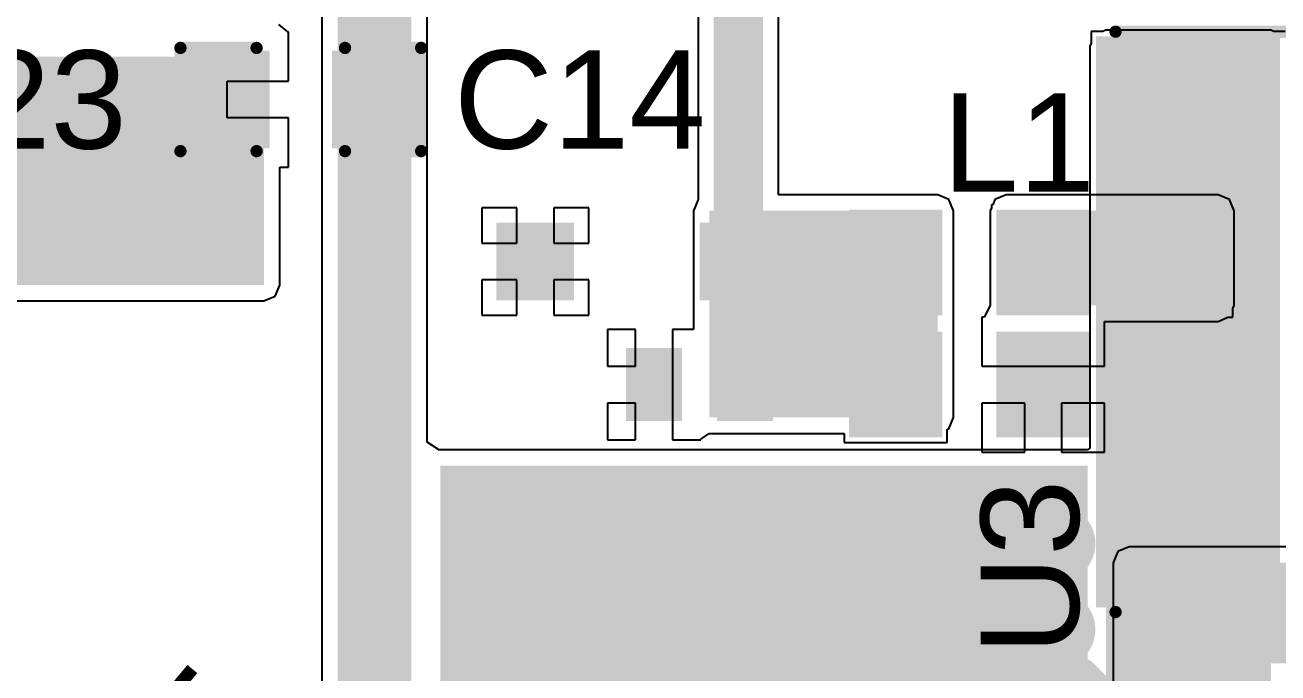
# Model space of a CAD drawing. Header units: millimetres. Extents: x -0.86 to 3.12, y -2.15 to 0.92.
# Drawn here: x 0.254 to 0.764, y -1.505 to -1.241 of the extents above; entities that cross this region are included whole.
import ezdxf

# ---------------------------------------------------------------- set-up
doc = ezdxf.new("R2010")
doc.units = ezdxf.units.MM
doc.header["$MEASUREMENT"] = 0
for name, color, linetype in [('BottomLayer', 5, 'Continuous'), ('BottomPaste', 16, 'Continuous'), ('BottomSolder', 6, 'Continuous'), ('Mechanical1', 6, 'Continuous'), ('Mechanical2', 216, 'Continuous'), ('TopLayer', 1, 'Continuous'), ('TopOverlay', 2, 'Continuous'), ('TopPaste', 8, 'Continuous'), ('TopSolder', 216, 'Continuous'), ('ViaHoleLayer', 16, 'Continuous')]:
    doc.layers.add(name, color=color, linetype=linetype)
doc.styles.add('Arial', font='', dxfattribs={"height": 0.2})
doc.styles.get('Arial').set_extended_font_data('Arial')

# ---------------------------------------------------------------- blocks, each defined once
blk = doc.blocks.new('MPIT6045_1R0N_LF_10')
at = {"layer": 'TopLayer'}
for points in [[(-0.12205, 0.1122), (-0.05512, 0.1122), (-0.05512, -0.1122), (-0.12205, -0.1122)], [(0.05512, 0.1122), (0.12205, 0.1122), (0.12205, -0.1122), (0.05512, -0.1122)]]:
    blk.add_hatch(color=1, dxfattribs=at).paths.add_polyline_path(points)
at = {"layer": 'TopPaste'}
for points in [[(-0.12205, 0.1122), (-0.05512, 0.1122), (-0.05512, -0.1122), (-0.12205, -0.1122)], [(0.05512, 0.1122), (0.12205, 0.1122), (0.12205, -0.1122), (0.05512, -0.1122)]]:
    blk.add_hatch(color=8, dxfattribs=at).paths.add_polyline_path(points)
at = {"layer": 'TopSolder'}
for points in [[(-0.12605, 0.1162), (-0.05112, 0.1162), (-0.05112, -0.1162), (-0.12605, -0.1162)], [(0.05112, 0.1162), (0.12605, 0.1162), (0.12605, -0.1162), (0.05112, -0.1162)]]:
    blk.add_hatch(color=216, dxfattribs=at).paths.add_polyline_path(points)
at = {"layer": 'TopOverlay', "const_width": 0.005}
for points in [[(0, 0.11811), (-0.11811, 0.11811)], [(0.11811, 0.11811), (0, 0.11811)], [(0, -0.11811), (-0.11811, -0.11811)], [(0.11811, -0.11811), (0, -0.11811)]]:
    blk.add_lwpolyline(points, dxfattribs=at)
at = {"layer": 'TopOverlay', "const_width": 0.0025}
for points in [[(-0.11936, 0.11811, 1), (-0.11686, 0.11811, 1)], [(-0.00125, 0.11811, 1), (0.00125, 0.11811, 1)], [(-0.00125, 0.11811, 1), (0.00125, 0.11811, 1)], [(0.11686, 0.11811, 1), (0.11936, 0.11811, 1)], [(-0.11936, -0.11811, 1), (-0.11686, -0.11811, 1)], [(-0.00125, -0.11811, 1), (0.00125, -0.11811, 1)], [(-0.00125, -0.11811, 1), (0.00125, -0.11811, 1)], [(0.11686, -0.11811, 1), (0.11936, -0.11811, 1)]]:
    blk.add_lwpolyline(points, format="xyb", close=True, dxfattribs=at)
blk = doc.blocks.new('WS2812B_XF02_W_14')
at = {"layer": 'TopLayer'}
for points in [[(-0.12795, 0.08465), (-0.0689, 0.08465), (-0.0689, 0.04528), (-0.12795, 0.04528)], [(0.12795, 0.04528), (0.0689, 0.04528), (0.0689, 0.08465), (0.12795, 0.08465)], [(-0.12795, -0.04528), (-0.0689, -0.04528), (-0.0689, -0.08465), (-0.12795, -0.08465)], [(0.0689, -0.04528), (0.12795, -0.04528), (0.12795, -0.08465), (0.0689, -0.08465)]]:
    blk.add_hatch(color=1, dxfattribs=at).paths.add_polyline_path(points)
at = {"layer": 'TopPaste'}
for points in [[(-0.12795, 0.08465), (-0.0689, 0.08465), (-0.0689, 0.04528), (-0.12795, 0.04528)], [(0.12795, 0.04528), (0.0689, 0.04528), (0.0689, 0.08465), (0.12795, 0.08465)], [(-0.12795, -0.04528), (-0.0689, -0.04528), (-0.0689, -0.08465), (-0.12795, -0.08465)], [(0.0689, -0.04528), (0.12795, -0.04528), (0.12795, -0.08465), (0.0689, -0.08465)]]:
    blk.add_hatch(color=8, dxfattribs=at).paths.add_polyline_path(points)
at = {"layer": 'TopSolder'}
for points in [[(-0.13195, 0.08865), (-0.0649, 0.08865), (-0.0649, 0.04128), (-0.13195, 0.04128)], [(0.13195, 0.04128), (0.0649, 0.04128), (0.0649, 0.08865), (0.13195, 0.08865)], [(-0.13195, -0.04128), (-0.0649, -0.04128), (-0.0649, -0.08865), (-0.13195, -0.08865)], [(0.0649, -0.04128), (0.13195, -0.04128), (0.13195, -0.08865), (0.0649, -0.08865)]]:
    blk.add_hatch(color=216, dxfattribs=at).paths.add_polyline_path(points)
at = {"layer": 'TopOverlay'}
for points, const_width in [([(-0.09843, 0.10043), (0.09842, 0.10043)], 0.005), ([(-0.14, 0.071), (-0.135, 0.066)], 0.01), ([(-0.14, 0.061), (-0.14, 0.071)], 0.01), ([(-0.14, 0.061), (-0.135, 0.066)], 0.01), ([(-0.09843, -0.10043), (0.09842, -0.10043)], 0.005)]:
    blk.add_lwpolyline(points, dxfattribs=dict(at, const_width=const_width))
for points, const_width in [([(-0.09968, 0.10043, 1), (-0.09718, 0.10043, 1)], 0.0025), ([(0.09717, 0.10043, 1), (0.09967, 0.10043, 1)], 0.0025), ([(-0.1425, 0.071, 1), (-0.1375, 0.071, 1)], 0.005), ([(-0.1425, 0.071, 1), (-0.1375, 0.071, 1)], 0.005), ([(-0.1375, 0.066, 1), (-0.1325, 0.066, 1)], 0.005), ([(-0.1375, 0.066, 1), (-0.1325, 0.066, 1)], 0.005), ([(-0.1425, 0.061, 1), (-0.1375, 0.061, 1)], 0.005), ([(-0.1425, 0.061, 1), (-0.1375, 0.061, 1)], 0.005), ([(-0.09968, -0.10043, 1), (-0.09718, -0.10043, 1)], 0.0025), ([(0.09717, -0.10043, 1), (0.09967, -0.10043, 1)], 0.0025)]:
    blk.add_lwpolyline(points, format="xyb", close=True, dxfattribs=dict(at, const_width=const_width))
blk = doc.blocks.new('C___0402_B_67')
at = {"layer": 'BottomLayer'}
for points in [[(-0.0095, 0.0125), (-0.0095, -0.0125), (-0.0275, -0.0125), (-0.0275, 0.0125)], [(0.0275, 0.0125), (0.0275, -0.0125), (0.0095, -0.0125), (0.0095, 0.0125)]]:
    blk.add_hatch(color=5, dxfattribs=at).paths.add_polyline_path(points)
at = {"layer": 'BottomPaste'}
for points in [[(-0.0095, 0.0125), (-0.0095, -0.0125), (-0.0275, -0.0125), (-0.0275, 0.0125)], [(0.0275, 0.0125), (0.0275, -0.0125), (0.0095, -0.0125), (0.0095, 0.0125)]]:
    blk.add_hatch(color=16, dxfattribs=at).paths.add_polyline_path(points)
at = {"layer": 'BottomSolder'}
for points in [[(-0.00714, 0.01486), (-0.00714, -0.01486), (-0.02986, -0.01486), (-0.02986, 0.01486)], [(0.02986, 0.01486), (0.02986, -0.01486), (0.00714, -0.01486), (0.00714, 0.01486)]]:
    blk.add_hatch(color=6, dxfattribs=at).paths.add_polyline_path(points)
blk = doc.blocks.new('R___0603_B_75')
at = {"layer": 'BottomLayer'}
for points in [[(-0.045, -0.0175), (-0.045, 0.0175), (-0.015, 0.0175), (-0.015, -0.0175)], [(0.015, -0.0175), (0.015, 0.0175), (0.045, 0.0175), (0.045, -0.0175)]]:
    blk.add_hatch(color=5, dxfattribs=at).paths.add_polyline_path(points)
at = {"layer": 'BottomPaste'}
for points in [[(-0.045, -0.0175), (-0.045, 0.0175), (-0.015, 0.0175), (-0.015, -0.0175)], [(0.015, -0.0175), (0.015, 0.0175), (0.045, 0.0175), (0.045, -0.0175)]]:
    blk.add_hatch(color=16, dxfattribs=at).paths.add_polyline_path(points)
at = {"layer": 'BottomSolder'}
for points in [[(-0.049, -0.0215), (-0.049, 0.0215), (-0.011, 0.0215), (-0.011, -0.0215)], [(0.011, -0.0215), (0.011, 0.0215), (0.049, 0.0215), (0.049, -0.0215)]]:
    blk.add_hatch(color=6, dxfattribs=at).paths.add_polyline_path(points)
blk = doc.blocks.new('SOT_23_B_78')
at = {"layer": 'BottomLayer'}
for points in [[(-0.05354, 0.05748), (-0.02126, 0.05748), (-0.02126, 0.02126), (-0.05354, 0.02126)], [(0.02126, 0.05748), (0.05354, 0.05748), (0.05354, 0.02126), (0.02126, 0.02126)], [(-0.01614, -0.02126), (0.01614, -0.02126), (0.01614, -0.05748), (-0.01614, -0.05748)]]:
    blk.add_hatch(color=5, dxfattribs=at).paths.add_polyline_path(points)
at = {"layer": 'BottomPaste'}
for points in [[(-0.05354, 0.05748), (-0.02126, 0.05748), (-0.02126, 0.02126), (-0.05354, 0.02126)], [(0.02126, 0.05748), (0.05354, 0.05748), (0.05354, 0.02126), (0.02126, 0.02126)], [(-0.01614, -0.02126), (0.01614, -0.02126), (0.01614, -0.05748), (-0.01614, -0.05748)]]:
    blk.add_hatch(color=16, dxfattribs=at).paths.add_polyline_path(points)
at = {"layer": 'BottomSolder'}
for points in [[(-0.05754, 0.06148), (-0.01726, 0.06148), (-0.01726, 0.01726), (-0.05754, 0.01726)], [(0.01726, 0.06148), (0.05754, 0.06148), (0.05754, 0.01726), (0.01726, 0.01726)], [(-0.02014, -0.01726), (0.02014, -0.01726), (0.02014, -0.06148), (-0.02014, -0.06148)]]:
    blk.add_hatch(color=6, dxfattribs=at).paths.add_polyline_path(points)
blk = doc.blocks.new('R___0603_B_86')
at = {"layer": 'BottomLayer'}
for points in [[(-0.045, -0.0175), (-0.045, 0.0175), (-0.015, 0.0175), (-0.015, -0.0175)], [(0.015, -0.0175), (0.015, 0.0175), (0.045, 0.0175), (0.045, -0.0175)]]:
    blk.add_hatch(color=5, dxfattribs=at).paths.add_polyline_path(points)
at = {"layer": 'BottomPaste'}
for points in [[(-0.045, -0.0175), (-0.045, 0.0175), (-0.015, 0.0175), (-0.015, -0.0175)], [(0.015, -0.0175), (0.015, 0.0175), (0.045, 0.0175), (0.045, -0.0175)]]:
    blk.add_hatch(color=16, dxfattribs=at).paths.add_polyline_path(points)
at = {"layer": 'BottomSolder'}
for points in [[(-0.049, -0.0215), (-0.049, 0.0215), (-0.011, 0.0215), (-0.011, -0.0215)], [(0.011, -0.0215), (0.011, 0.0215), (0.049, 0.0215), (0.049, -0.0215)]]:
    blk.add_hatch(color=6, dxfattribs=at).paths.add_polyline_path(points)
blk = doc.blocks.new('SOD323F_B_102')
at = {"layer": 'BottomLayer'}
for points in [[(-0.05315, 0.01181), (-0.02953, 0.01181), (-0.02953, -0.01181), (-0.05315, -0.01181)], [(0.02953, 0.01181), (0.05315, 0.01181), (0.05315, -0.01181), (0.02953, -0.01181)]]:
    blk.add_hatch(color=5, dxfattribs=at).paths.add_polyline_path(points)
at = {"layer": 'BottomPaste'}
for points in [[(-0.05315, 0.01181), (-0.02953, 0.01181), (-0.02953, -0.01181), (-0.05315, -0.01181)], [(0.02953, 0.01181), (0.05315, 0.01181), (0.05315, -0.01181), (0.02953, -0.01181)]]:
    blk.add_hatch(color=16, dxfattribs=at).paths.add_polyline_path(points)
at = {"layer": 'BottomSolder'}
for points in [[(-0.05715, 0.01581), (-0.02553, 0.01581), (-0.02553, -0.01581), (-0.05715, -0.01581)], [(0.02553, 0.01581), (0.05715, 0.01581), (0.05715, -0.01581), (0.02553, -0.01581)]]:
    blk.add_hatch(color=6, dxfattribs=at).paths.add_polyline_path(points)
blk = doc.blocks.new('C___0603_114')
at = {"layer": 'TopLayer'}
for points in [[(-0.015, 0.0175), (-0.015, -0.0175), (-0.045, -0.0175), (-0.045, 0.0175)], [(0.045, 0.0175), (0.045, -0.0175), (0.015, -0.0175), (0.015, 0.0175)]]:
    blk.add_hatch(color=1, dxfattribs=at).paths.add_polyline_path(points)
at = {"layer": 'TopPaste'}
for points in [[(-0.015, 0.0175), (-0.015, -0.0175), (-0.045, -0.0175), (-0.045, 0.0175)], [(0.045, 0.0175), (0.045, -0.0175), (0.015, -0.0175), (0.015, 0.0175)]]:
    blk.add_hatch(color=8, dxfattribs=at).paths.add_polyline_path(points)
at = {"layer": 'TopSolder'}
for points in [[(-0.01264, 0.01986), (-0.01264, -0.01986), (-0.04736, -0.01986), (-0.04736, 0.01986)], [(0.04736, 0.01986), (0.04736, -0.01986), (0.01264, -0.01986), (0.01264, 0.01986)]]:
    blk.add_hatch(color=216, dxfattribs=at).paths.add_polyline_path(points)
at = {"layer": 'TopOverlay', "const_width": 0.005}
for points in [[(-0.049, 0.021), (-0.018, 0.021)], [(-0.049, 0.021), (-0.049, -0.021)], [(0.018, 0.021), (0.049, 0.021)], [(0.049, 0.021), (0.049, -0.021)], [(-0.049, -0.021), (-0.018, -0.021)], [(0.018, -0.021), (0.049, -0.021)]]:
    blk.add_lwpolyline(points, dxfattribs=at)
at = {"layer": 'TopOverlay', "const_width": 0.0025}
for points in [[(-0.05025, 0.021, 1), (-0.04775, 0.021, 1)], [(-0.05025, 0.021, 1), (-0.04775, 0.021, 1)], [(-0.01925, 0.021, 1), (-0.01675, 0.021, 1)], [(0.01675, 0.021, 1), (0.01925, 0.021, 1)], [(0.04775, 0.021, 1), (0.05025, 0.021, 1)], [(0.04775, 0.021, 1), (0.05025, 0.021, 1)], [(-0.05025, -0.021, 1), (-0.04775, -0.021, 1)], [(-0.05025, -0.021, 1), (-0.04775, -0.021, 1)], [(-0.01925, -0.021, 1), (-0.01675, -0.021, 1)], [(0.01675, -0.021, 1), (0.01925, -0.021, 1)], [(0.04775, -0.021, 1), (0.05025, -0.021, 1)], [(0.04775, -0.021, 1), (0.05025, -0.021, 1)]]:
    blk.add_lwpolyline(points, format="xyb", close=True, dxfattribs=at)

msp = doc.modelspace()

# ---------------------------------------------------------------- hatches: boundary and pattern name
at = {"layer": 'BottomLayer'}
h = msp.add_hatch(color=5, dxfattribs=at)
edge = h.paths.add_edge_path()
edge.add_arc((0.28034, -1.32605), 0.01181, 0, 360)
h = msp.add_hatch(color=5, dxfattribs=at)
edge = h.paths.add_edge_path()
edge.add_arc((0.33034, -1.32605), 0.01181, 0, 360)
for points in [[(0.5328, -1.40094), (0.62578, -1.40094), (0.62578, -1.31678), (0.5328, -1.31678)], [(0.65368, -1.35534), (0.73995, -1.35534), (0.73995, -1.31678), (0.65368, -1.31678)], [(0.70372, -1.63726), (0.739, -1.63726), (0.739, -1.46005), (0.70372, -1.46005)], [(0.70372, -1.50106), (1.04628, -1.50106), (1.04628, -1.46005), (0.70372, -1.46005)]]:
    msp.add_hatch(color=5, dxfattribs=at).paths.add_polyline_path(points)
h = msp.add_hatch(color=5, dxfattribs=at)
edge = h.paths.add_edge_path()
edge.add_arc((0.44016, -1.45229), 0.01181, 0, 360)
h = msp.add_hatch(color=5, dxfattribs=at)
edge = h.paths.add_edge_path()
edge.add_arc((0.46616, -1.45229), 0.01181, 0, 360)
h = msp.add_hatch(color=5, dxfattribs=at)
edge = h.paths.add_edge_path()
edge.add_arc((0.49216, -1.45229), 0.01181, 0, 360)
h = msp.add_hatch(color=5, dxfattribs=at)
edge = h.paths.add_edge_path()
edge.add_arc((0.51816, -1.45229), 0.01181, 0, 360)
h = msp.add_hatch(color=5, dxfattribs=at)
edge = h.paths.add_edge_path()
edge.add_arc((0.54416, -1.45229), 0.01181, 0, 360)
h = msp.add_hatch(color=5, dxfattribs=at)
edge = h.paths.add_edge_path()
edge.add_arc((0.57016, -1.45229), 0.01181, 0, 360)
h = msp.add_hatch(color=5, dxfattribs=at)
edge = h.paths.add_edge_path()
edge.add_arc((0.59616, -1.45229), 0.01181, 0, 360)
h = msp.add_hatch(color=5, dxfattribs=at)
edge = h.paths.add_edge_path()
edge.add_arc((0.62216, -1.45229), 0.01181, 0, 360)
h = msp.add_hatch(color=5, dxfattribs=at)
edge = h.paths.add_edge_path()
edge.add_arc((0.64816, -1.45229), 0.01181, 0, 360)
h = msp.add_hatch(color=5, dxfattribs=at)
edge = h.paths.add_edge_path()
edge.add_arc((0.67416, -1.45229), 0.01181, 0, 360)
h = msp.add_hatch(color=5, dxfattribs=at)
edge = h.paths.add_edge_path()
edge.add_arc((0.44016, -1.48729), 0.01181, 0, 360)
h = msp.add_hatch(color=5, dxfattribs=at)
edge = h.paths.add_edge_path()
edge.add_arc((0.46616, -1.48729), 0.01181, 0, 360)
h = msp.add_hatch(color=5, dxfattribs=at)
edge = h.paths.add_edge_path()
edge.add_arc((0.49216, -1.48729), 0.01181, 0, 360)
h = msp.add_hatch(color=5, dxfattribs=at)
edge = h.paths.add_edge_path()
edge.add_arc((0.51816, -1.48729), 0.01181, 0, 360)
h = msp.add_hatch(color=5, dxfattribs=at)
edge = h.paths.add_edge_path()
edge.add_arc((0.54416, -1.48729), 0.01181, 0, 360)
h = msp.add_hatch(color=5, dxfattribs=at)
edge = h.paths.add_edge_path()
edge.add_arc((0.57016, -1.48729), 0.01181, 0, 360)
h = msp.add_hatch(color=5, dxfattribs=at)
edge = h.paths.add_edge_path()
edge.add_arc((0.59616, -1.48729), 0.01181, 0, 360)
h = msp.add_hatch(color=5, dxfattribs=at)
edge = h.paths.add_edge_path()
edge.add_arc((0.62216, -1.48729), 0.01181, 0, 360)
h = msp.add_hatch(color=5, dxfattribs=at)
edge = h.paths.add_edge_path()
edge.add_arc((0.64816, -1.48729), 0.01181, 0, 360)
h = msp.add_hatch(color=5, dxfattribs=at)
edge = h.paths.add_edge_path()
edge.add_arc((0.67416, -1.48729), 0.01181, 0, 360)
at = {"layer": 'BottomSolder'}
h = msp.add_hatch(color=6, dxfattribs=at)
edge = h.paths.add_edge_path()
edge.add_arc((0.44016, -1.45229), 0.01581, 0, 360)
h = msp.add_hatch(color=6, dxfattribs=at)
edge = h.paths.add_edge_path()
edge.add_arc((0.46616, -1.45229), 0.01581, 0, 360)
h = msp.add_hatch(color=6, dxfattribs=at)
edge = h.paths.add_edge_path()
edge.add_arc((0.49216, -1.45229), 0.01581, 0, 360)
h = msp.add_hatch(color=6, dxfattribs=at)
edge = h.paths.add_edge_path()
edge.add_arc((0.51816, -1.45229), 0.01581, 0, 360)
h = msp.add_hatch(color=6, dxfattribs=at)
edge = h.paths.add_edge_path()
edge.add_arc((0.54416, -1.45229), 0.01581, 0, 360)
h = msp.add_hatch(color=6, dxfattribs=at)
edge = h.paths.add_edge_path()
edge.add_arc((0.57016, -1.45229), 0.01581, 0, 360)
h = msp.add_hatch(color=6, dxfattribs=at)
edge = h.paths.add_edge_path()
edge.add_arc((0.59616, -1.45229), 0.01581, 0, 360)
h = msp.add_hatch(color=6, dxfattribs=at)
edge = h.paths.add_edge_path()
edge.add_arc((0.62216, -1.45229), 0.01581, 0, 360)
h = msp.add_hatch(color=6, dxfattribs=at)
edge = h.paths.add_edge_path()
edge.add_arc((0.64816, -1.45229), 0.01581, 0, 360)
h = msp.add_hatch(color=6, dxfattribs=at)
edge = h.paths.add_edge_path()
edge.add_arc((0.67416, -1.45229), 0.01581, 0, 360)
h = msp.add_hatch(color=6, dxfattribs=at)
edge = h.paths.add_edge_path()
edge.add_arc((0.44016, -1.48729), 0.01581, 0, 360)
h = msp.add_hatch(color=6, dxfattribs=at)
edge = h.paths.add_edge_path()
edge.add_arc((0.46616, -1.48729), 0.01581, 0, 360)
h = msp.add_hatch(color=6, dxfattribs=at)
edge = h.paths.add_edge_path()
edge.add_arc((0.49216, -1.48729), 0.01581, 0, 360)
h = msp.add_hatch(color=6, dxfattribs=at)
edge = h.paths.add_edge_path()
edge.add_arc((0.51816, -1.48729), 0.01581, 0, 360)
h = msp.add_hatch(color=6, dxfattribs=at)
edge = h.paths.add_edge_path()
edge.add_arc((0.54416, -1.48729), 0.01581, 0, 360)
h = msp.add_hatch(color=6, dxfattribs=at)
edge = h.paths.add_edge_path()
edge.add_arc((0.57016, -1.48729), 0.01581, 0, 360)
h = msp.add_hatch(color=6, dxfattribs=at)
edge = h.paths.add_edge_path()
edge.add_arc((0.59616, -1.48729), 0.01581, 0, 360)
h = msp.add_hatch(color=6, dxfattribs=at)
edge = h.paths.add_edge_path()
edge.add_arc((0.62216, -1.48729), 0.01581, 0, 360)
h = msp.add_hatch(color=6, dxfattribs=at)
edge = h.paths.add_edge_path()
edge.add_arc((0.64816, -1.48729), 0.01581, 0, 360)
h = msp.add_hatch(color=6, dxfattribs=at)
edge = h.paths.add_edge_path()
edge.add_arc((0.67416, -1.48729), 0.01581, 0, 360)
at = {"layer": 'TopLayer'}
for points in [[(0.3815, -1.28905), (0.4115, -1.28905), (0.4115, -1.14761), (0.3815, -1.14761)], [(0.21028, -1.34705), (0.3515, -1.34705), (0.3515, -1.25405), (0.21028, -1.25405)], [(0.69423, -1.51606), (0.76143, -1.51606), (0.76143, -1.24984), (0.69423, -1.24984)], [(0.74978, -1.56583), (0.76143, -1.56583), (0.76143, -1.24984), (0.74978, -1.24984)], [(0.42328, -1.55855), (0.68678, -1.55855), (0.68678, -1.42062), (0.42328, -1.42062)]]:
    msp.add_hatch(color=1, dxfattribs=at).paths.add_polyline_path(points)
h = msp.add_hatch(color=1, dxfattribs=at)
edge = h.paths.add_edge_path()
edge.add_arc((0.28034, -1.32605), 0.01181, 0, 360)
h = msp.add_hatch(color=1, dxfattribs=at)
edge = h.paths.add_edge_path()
edge.add_arc((0.33034, -1.32605), 0.01181, 0, 360)
h = msp.add_hatch(color=1, dxfattribs=at)
edge = h.paths.add_edge_path()
edge.add_arc((0.44016, -1.45229), 0.01181, 0, 360)
h = msp.add_hatch(color=1, dxfattribs=at)
edge = h.paths.add_edge_path()
edge.add_arc((0.46616, -1.45229), 0.01181, 0, 360)
h = msp.add_hatch(color=1, dxfattribs=at)
edge = h.paths.add_edge_path()
edge.add_arc((0.49216, -1.45229), 0.01181, 0, 360)
h = msp.add_hatch(color=1, dxfattribs=at)
edge = h.paths.add_edge_path()
edge.add_arc((0.51816, -1.45229), 0.01181, 0, 360)
h = msp.add_hatch(color=1, dxfattribs=at)
edge = h.paths.add_edge_path()
edge.add_arc((0.54416, -1.45229), 0.01181, 0, 360)
h = msp.add_hatch(color=1, dxfattribs=at)
edge = h.paths.add_edge_path()
edge.add_arc((0.57016, -1.45229), 0.01181, 0, 360)
h = msp.add_hatch(color=1, dxfattribs=at)
edge = h.paths.add_edge_path()
edge.add_arc((0.59616, -1.45229), 0.01181, 0, 360)
h = msp.add_hatch(color=1, dxfattribs=at)
edge = h.paths.add_edge_path()
edge.add_arc((0.62216, -1.45229), 0.01181, 0, 360)
h = msp.add_hatch(color=1, dxfattribs=at)
edge = h.paths.add_edge_path()
edge.add_arc((0.64816, -1.45229), 0.01181, 0, 360)
h = msp.add_hatch(color=1, dxfattribs=at)
edge = h.paths.add_edge_path()
edge.add_arc((0.67416, -1.45229), 0.01181, 0, 360)
h = msp.add_hatch(color=1, dxfattribs=at)
edge = h.paths.add_edge_path()
edge.add_arc((0.44016, -1.48729), 0.01181, 0, 360)
h = msp.add_hatch(color=1, dxfattribs=at)
edge = h.paths.add_edge_path()
edge.add_arc((0.46616, -1.48729), 0.01181, 0, 360)
h = msp.add_hatch(color=1, dxfattribs=at)
edge = h.paths.add_edge_path()
edge.add_arc((0.49216, -1.48729), 0.01181, 0, 360)
h = msp.add_hatch(color=1, dxfattribs=at)
edge = h.paths.add_edge_path()
edge.add_arc((0.51816, -1.48729), 0.01181, 0, 360)
h = msp.add_hatch(color=1, dxfattribs=at)
edge = h.paths.add_edge_path()
edge.add_arc((0.54416, -1.48729), 0.01181, 0, 360)
h = msp.add_hatch(color=1, dxfattribs=at)
edge = h.paths.add_edge_path()
edge.add_arc((0.57016, -1.48729), 0.01181, 0, 360)
h = msp.add_hatch(color=1, dxfattribs=at)
edge = h.paths.add_edge_path()
edge.add_arc((0.59616, -1.48729), 0.01181, 0, 360)
h = msp.add_hatch(color=1, dxfattribs=at)
edge = h.paths.add_edge_path()
edge.add_arc((0.62216, -1.48729), 0.01181, 0, 360)
h = msp.add_hatch(color=1, dxfattribs=at)
edge = h.paths.add_edge_path()
edge.add_arc((0.64816, -1.48729), 0.01181, 0, 360)
h = msp.add_hatch(color=1, dxfattribs=at)
edge = h.paths.add_edge_path()
edge.add_arc((0.67416, -1.48729), 0.01181, 0, 360)
at = {"layer": 'TopSolder'}
h = msp.add_hatch(color=216, dxfattribs=at)
edge = h.paths.add_edge_path()
edge.add_arc((0.44016, -1.45229), 0.01581, 0, 360)
h = msp.add_hatch(color=216, dxfattribs=at)
edge = h.paths.add_edge_path()
edge.add_arc((0.46616, -1.45229), 0.01581, 0, 360)
h = msp.add_hatch(color=216, dxfattribs=at)
edge = h.paths.add_edge_path()
edge.add_arc((0.49216, -1.45229), 0.01581, 0, 360)
h = msp.add_hatch(color=216, dxfattribs=at)
edge = h.paths.add_edge_path()
edge.add_arc((0.51816, -1.45229), 0.01581, 0, 360)
h = msp.add_hatch(color=216, dxfattribs=at)
edge = h.paths.add_edge_path()
edge.add_arc((0.54416, -1.45229), 0.01581, 0, 360)
h = msp.add_hatch(color=216, dxfattribs=at)
edge = h.paths.add_edge_path()
edge.add_arc((0.57016, -1.45229), 0.01581, 0, 360)
h = msp.add_hatch(color=216, dxfattribs=at)
edge = h.paths.add_edge_path()
edge.add_arc((0.59616, -1.45229), 0.01581, 0, 360)
h = msp.add_hatch(color=216, dxfattribs=at)
edge = h.paths.add_edge_path()
edge.add_arc((0.62216, -1.45229), 0.01581, 0, 360)
h = msp.add_hatch(color=216, dxfattribs=at)
edge = h.paths.add_edge_path()
edge.add_arc((0.64816, -1.45229), 0.01581, 0, 360)
h = msp.add_hatch(color=216, dxfattribs=at)
edge = h.paths.add_edge_path()
edge.add_arc((0.67416, -1.45229), 0.01581, 0, 360)
h = msp.add_hatch(color=216, dxfattribs=at)
edge = h.paths.add_edge_path()
edge.add_arc((0.44016, -1.48729), 0.01581, 0, 360)
h = msp.add_hatch(color=216, dxfattribs=at)
edge = h.paths.add_edge_path()
edge.add_arc((0.46616, -1.48729), 0.01581, 0, 360)
h = msp.add_hatch(color=216, dxfattribs=at)
edge = h.paths.add_edge_path()
edge.add_arc((0.49216, -1.48729), 0.01581, 0, 360)
h = msp.add_hatch(color=216, dxfattribs=at)
edge = h.paths.add_edge_path()
edge.add_arc((0.51816, -1.48729), 0.01581, 0, 360)
h = msp.add_hatch(color=216, dxfattribs=at)
edge = h.paths.add_edge_path()
edge.add_arc((0.54416, -1.48729), 0.01581, 0, 360)
h = msp.add_hatch(color=216, dxfattribs=at)
edge = h.paths.add_edge_path()
edge.add_arc((0.57016, -1.48729), 0.01581, 0, 360)
h = msp.add_hatch(color=216, dxfattribs=at)
edge = h.paths.add_edge_path()
edge.add_arc((0.59616, -1.48729), 0.01581, 0, 360)
h = msp.add_hatch(color=216, dxfattribs=at)
edge = h.paths.add_edge_path()
edge.add_arc((0.62216, -1.48729), 0.01581, 0, 360)
h = msp.add_hatch(color=216, dxfattribs=at)
edge = h.paths.add_edge_path()
edge.add_arc((0.64816, -1.48729), 0.01581, 0, 360)
h = msp.add_hatch(color=216, dxfattribs=at)
edge = h.paths.add_edge_path()
edge.add_arc((0.67416, -1.48729), 0.01581, 0, 360)
at = {"layer": 'ViaHoleLayer'}
h = msp.add_hatch(color=16, dxfattribs=at)
edge = h.paths.add_edge_path()
edge.add_arc((0.28034, -1.32605), 0.00591, 0, 360)
h = msp.add_hatch(color=16, dxfattribs=at)
edge = h.paths.add_edge_path()
edge.add_arc((0.33034, -1.32605), 0.00591, 0, 360)
h = msp.add_hatch(color=16, dxfattribs=at)
edge = h.paths.add_edge_path()
edge.add_arc((0.44016, -1.45229), 0.00591, 0, 360)
h = msp.add_hatch(color=16, dxfattribs=at)
edge = h.paths.add_edge_path()
edge.add_arc((0.46616, -1.45229), 0.00591, 0, 360)
h = msp.add_hatch(color=16, dxfattribs=at)
edge = h.paths.add_edge_path()
edge.add_arc((0.49216, -1.45229), 0.00591, 0, 360)
h = msp.add_hatch(color=16, dxfattribs=at)
edge = h.paths.add_edge_path()
edge.add_arc((0.51816, -1.45229), 0.00591, 0, 360)
h = msp.add_hatch(color=16, dxfattribs=at)
edge = h.paths.add_edge_path()
edge.add_arc((0.54416, -1.45229), 0.00591, 0, 360)
h = msp.add_hatch(color=16, dxfattribs=at)
edge = h.paths.add_edge_path()
edge.add_arc((0.57016, -1.45229), 0.00591, 0, 360)
h = msp.add_hatch(color=16, dxfattribs=at)
edge = h.paths.add_edge_path()
edge.add_arc((0.59616, -1.45229), 0.00591, 0, 360)
h = msp.add_hatch(color=16, dxfattribs=at)
edge = h.paths.add_edge_path()
edge.add_arc((0.62216, -1.45229), 0.00591, 0, 360)
h = msp.add_hatch(color=16, dxfattribs=at)
edge = h.paths.add_edge_path()
edge.add_arc((0.64816, -1.45229), 0.00591, 0, 360)
h = msp.add_hatch(color=16, dxfattribs=at)
edge = h.paths.add_edge_path()
edge.add_arc((0.67416, -1.45229), 0.00591, 0, 360)
h = msp.add_hatch(color=16, dxfattribs=at)
edge = h.paths.add_edge_path()
edge.add_arc((0.44016, -1.48729), 0.00591, 0, 360)
h = msp.add_hatch(color=16, dxfattribs=at)
edge = h.paths.add_edge_path()
edge.add_arc((0.46616, -1.48729), 0.00591, 0, 360)
h = msp.add_hatch(color=16, dxfattribs=at)
edge = h.paths.add_edge_path()
edge.add_arc((0.49216, -1.48729), 0.00591, 0, 360)
h = msp.add_hatch(color=16, dxfattribs=at)
edge = h.paths.add_edge_path()
edge.add_arc((0.51816, -1.48729), 0.00591, 0, 360)
h = msp.add_hatch(color=16, dxfattribs=at)
edge = h.paths.add_edge_path()
edge.add_arc((0.54416, -1.48729), 0.00591, 0, 360)
h = msp.add_hatch(color=16, dxfattribs=at)
edge = h.paths.add_edge_path()
edge.add_arc((0.57016, -1.48729), 0.00591, 0, 360)
h = msp.add_hatch(color=16, dxfattribs=at)
edge = h.paths.add_edge_path()
edge.add_arc((0.59616, -1.48729), 0.00591, 0, 360)
h = msp.add_hatch(color=16, dxfattribs=at)
edge = h.paths.add_edge_path()
edge.add_arc((0.62216, -1.48729), 0.00591, 0, 360)
h = msp.add_hatch(color=16, dxfattribs=at)
edge = h.paths.add_edge_path()
edge.add_arc((0.64816, -1.48729), 0.00591, 0, 360)
h = msp.add_hatch(color=16, dxfattribs=at)
edge = h.paths.add_edge_path()
edge.add_arc((0.67416, -1.48729), 0.00591, 0, 360)

# ---------------------------------------------------------------- linework, layer by layer
at = {"layer": 'BottomLayer'}
for p, q in [((0.56093, -1.31028), (0.56093, -1.18538)), ((0.5283, -1.19214), (0.5283, -1.31215)), ((0.62578, -1.31028), (0.56093, -1.31028)), ((0.63037, -1.31219), (0.62578, -1.31028)), ((0.65368, -1.31028), (0.64909, -1.31219)), ((0.73995, -1.31028), (0.65368, -1.31028)), ((0.74454, -1.31219), (0.73995, -1.31028)), ((0.45444, -1.31563), (0.44013, -1.31563)), ((0.44013, -1.31563), (0.44013, -1.32994)), ((0.45444, -1.32994), (0.45444, -1.31563)), ((0.48375, -1.31563), (0.46944, -1.31563)), ((0.46944, -1.31563), (0.46944, -1.32994)), ((0.48375, -1.32994), (0.48375, -1.31563)), ((0.52821, -1.31219), (0.52631, -1.31678)), ((0.5283, -1.31215), (0.52821, -1.31219)), ((0.63227, -1.31678), (0.63037, -1.31219)), ((0.64768, -1.31558), (0.64718, -1.31678)), ((0.64819, -1.31434), (0.64768, -1.31434)), ((0.64768, -1.31434), (0.64768, -1.31558)), ((0.64909, -1.31219), (0.64819, -1.31434)), ((0.74644, -1.31678), (0.74454, -1.31219)), ((0.52631, -1.31678), (0.52631, -1.36508)), ((0.63227, -1.40094), (0.63227, -1.31678)), ((0.64718, -1.31678), (0.64718, -1.35534)), ((0.74644, -1.35534), (0.74644, -1.31678)), ((0.44013, -1.32994), (0.45444, -1.32994)), ((0.46944, -1.32994), (0.48375, -1.32994)), ((0.45444, -1.34494), (0.44013, -1.34494)), ((0.44013, -1.34494), (0.44013, -1.35925)), ((0.45444, -1.35925), (0.45444, -1.34494)), ((0.48375, -1.34494), (0.46944, -1.34494)), ((0.46944, -1.34494), (0.46944, -1.35925)), ((0.48375, -1.35925), (0.48375, -1.34494)), ((0.64718, -1.35534), (0.64469, -1.36008)), ((0.74595, -1.35653), (0.74644, -1.35534)), ((0.74595, -1.36018), (0.74595, -1.35653)), ((0.44013, -1.35925), (0.45444, -1.35925)), ((0.46944, -1.35925), (0.48375, -1.35925)), ((0.64469, -1.36008), (0.64368, -1.36008)), ((0.64368, -1.36008), (0.64368, -1.38008)), ((0.73995, -1.36184), (0.74394, -1.36018)), ((0.74394, -1.36018), (0.74595, -1.36018)), ((0.5028, -1.36508), (0.4913, -1.36508)), ((0.4913, -1.36508), (0.4913, -1.38008)), ((0.5028, -1.38008), (0.5028, -1.36508)), ((0.52631, -1.36508), (0.5178, -1.36508)), ((0.5178, -1.36508), (0.5178, -1.38758)), ((0.69368, -1.38008), (0.69368, -1.36184)), ((0.69368, -1.36184), (0.73995, -1.36184)), ((0.4913, -1.38008), (0.5028, -1.38008)), ((0.64368, -1.38008), (0.66868, -1.38008)), ((0.66868, -1.38008), (0.69368, -1.38008)), ((0.5178, -1.38758), (0.5178, -1.41008)), ((0.5028, -1.39508), (0.4913, -1.39508)), ((0.4913, -1.39508), (0.4913, -1.41008)), ((0.5028, -1.41008), (0.5028, -1.39508)), ((0.66118, -1.39508), (0.64368, -1.39508)), ((0.64368, -1.39508), (0.64368, -1.41508)), ((0.66118, -1.41508), (0.66118, -1.39508)), ((0.69368, -1.39508), (0.67618, -1.39508)), ((0.67618, -1.39508), (0.67618, -1.41508)), ((0.69368, -1.41508), (0.69368, -1.39508)), ((0.63037, -1.40553), (0.63227, -1.40094)), ((0.5293, -1.40977), (0.5328, -1.40743)), ((0.5328, -1.40743), (0.58768, -1.40743)), ((0.58768, -1.40743), (0.58768, -1.41108)), ((0.62968, -1.40582), (0.63037, -1.40553)), ((0.62968, -1.41108), (0.62968, -1.40582)), ((0.4913, -1.41008), (0.5028, -1.41008)), ((0.5178, -1.41008), (0.5293, -1.41008)), ((0.5293, -1.41008), (0.5293, -1.40977)), ((0.58768, -1.41108), (0.62968, -1.41108)), ((0.64368, -1.41508), (0.66118, -1.41508)), ((0.67618, -1.41508), (0.69368, -1.41508)), ((0.70372, -1.45355), (0.69913, -1.45545)), ((0.94606, -1.45355), (0.70372, -1.45355)), ((0.69913, -1.45545), (0.69723, -1.46005)), ((0.69723, -1.46005), (0.69723, -1.50106)), ((0.69723, -1.50106), (0.69723, -1.53875))]:
    msp.add_line(p, q, dxfattribs=at)
at = {"layer": 'BottomLayer', "const_width": 0.02}
msp.add_lwpolyline([(0.54461, -1.33744), (0.54461, -1.18538)], dxfattribs=at)
at = {"layer": 'BottomLayer', "const_width": 0.01}
msp.add_lwpolyline([(0.53961, -1.33744, 1), (0.54961, -1.33744, 1)], format="xyb", close=True, dxfattribs=at)
at = {"layer": 'Mechanical1', "const_width": 0.01}
msp.add_lwpolyline([(0.04081, 0.0156, -3.064051), (0.02964, -1.5299)], format="xyb", dxfattribs=at)
at = {"layer": 'Mechanical2', "const_width": 0.01}
msp.add_lwpolyline([(1.99867, 0.21567, -1.122171), (-0.01159, -1.51329)], format="xyb", dxfattribs=at)
at = {"layer": 'TopLayer'}
for p, q in [((0.41799, -1.28905), (0.41799, -1.14761)), ((0.375, -1.18792), (0.375, -1.28905)), ((0.36126, -1.24405), (0.3575, -1.24105)), ((0.3615, -1.24405), (0.36126, -1.24405)), ((0.3615, -1.26405), (0.3615, -1.24405)), ((0.69304, -1.24384), (0.68823, -1.24384)), ((0.68823, -1.24384), (0.68823, -1.24865)), ((0.69423, -1.24335), (0.69304, -1.24384)), ((0.76143, -1.24335), (0.69423, -1.24335)), ((0.76263, -1.24384), (0.76143, -1.24335)), ((0.76716, -1.24384), (0.76263, -1.24384)), ((0.68823, -1.24865), (0.68774, -1.24984)), ((0.68774, -1.24984), (0.68774, -1.41348)), ((0.3365, -1.27905), (0.3365, -1.26405)), ((0.3365, -1.26405), (0.3615, -1.26405)), ((0.3615, -1.27905), (0.3365, -1.27905)), ((0.3615, -1.29905), (0.3615, -1.27905)), ((0.375, -1.28905), (0.37509, -1.28925)), ((0.37509, -1.28925), (0.37509, -1.55194)), ((0.41791, -1.28925), (0.41799, -1.28905)), ((0.41791, -1.41093), (0.41791, -1.28925)), ((0.35799, -1.34705), (0.35799, -1.29905)), ((0.35799, -1.29905), (0.3615, -1.29905)), ((0.35609, -1.35164), (0.35799, -1.34705)), ((0.21028, -1.35354), (0.3515, -1.35354)), ((0.3515, -1.35354), (0.35609, -1.35164)), ((0.42291, -1.41427), (0.41791, -1.41093)), ((0.42328, -1.41412), (0.42291, -1.41427)), ((0.68678, -1.41412), (0.42328, -1.41412)), ((0.68774, -1.41348), (0.68678, -1.41412))]:
    msp.add_line(p, q, dxfattribs=at)
at = {"layer": 'TopLayer', "const_width": 0.03}
msp.add_lwpolyline([(0.3965, -1.55283), (0.3965, -1.27155)], dxfattribs=at)
at = {"layer": 'TopLayer', "const_width": 0.015}
msp.add_lwpolyline([(0.389, -1.27155, 1), (0.404, -1.27155, 1)], format="xyb", close=True, dxfattribs=at)
at = {"layer": 'TopOverlay', "const_width": 0.01}
msp.add_lwpolyline([(0.68527, -1.50415), (0.70101, -1.51989)], dxfattribs=at)
at = {"layer": 'TopOverlay', "const_width": 0.005}
msp.add_lwpolyline([(0.68277, -1.50415, 1), (0.68777, -1.50415, 1)], format="xyb", close=True, dxfattribs=at)

# ---------------------------------------------------------------- block references
for name, p, rotation in [('MPIT6045_1R0N_LF_10', (0.81628, -1.36205), 180), ('SOT_23_B_78', (0.76121, -1.33804), 270), ('R___0603_B_86', (0.63868, -1.38758), 180), ('WS2812B_XF02_W_14', (0.28128, -1.66705), 320)]:
    msp.add_blockref(name, p, dxfattribs=dict(rotation=rotation))
for name, p in [('C___0603_114', (0.3665, -1.27155)), ('R___0603_B_75', (0.63868, -1.33784)), ('SOD323F_B_102', (0.50328, -1.33744)), ('C___0402_B_67', (0.5288, -1.38758))]:
    msp.add_blockref(name, p)

# ---------------------------------------------------------------- texts
at = {"layer": 'TopOverlay', "style": 'Arial'}
for s, p in [('C23', (0.19318, -1.29154)), ('C14', (0.4288, -1.29154)), ('L1', (0.62762, -1.30904))]:
    msp.add_text(s, height=0.04, dxfattribs=at).set_placement(p)
for s, rotation, p in [('U3', 90, (0.68327, -1.49762)), ('LED5', 320, (0.29114, -1.52935))]:
    msp.add_text(s, height=0.04, rotation=rotation, dxfattribs=at).set_placement(p)

doc.saveas('drawing.dxf')
